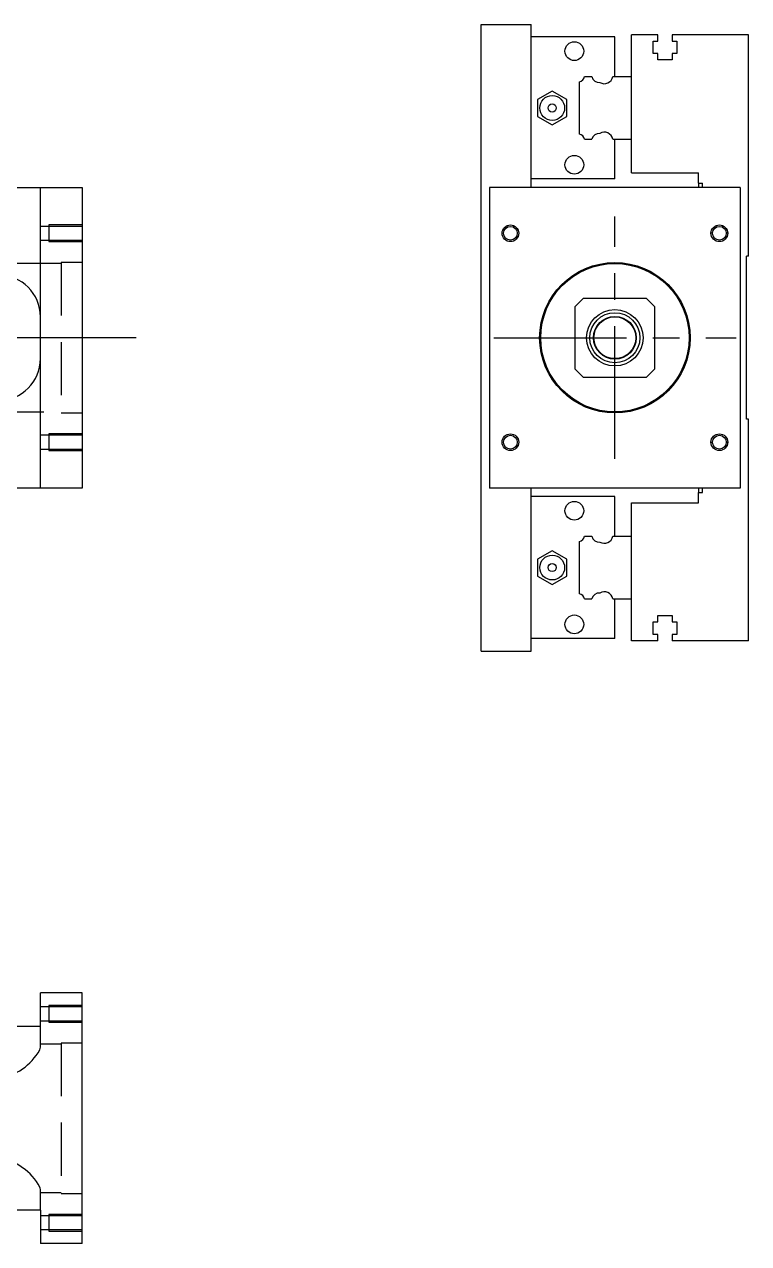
# Model space of a CAD drawing. Header units: millimetres. Extents: x -11 to 962, y -252 to 77.
# Drawn here: x 789.2 to 962.5, y -216.8 to 75 of the extents above; entities that cross this region are included whole.
import ezdxf

# ---------------------------------------------------------------- set-up
doc = ezdxf.new("R2010")
doc.units = ezdxf.units.MM
doc.linetypes.add('CENTER', pattern=[50.8, 31.75, -6.35, 6.35, -6.35])
doc.linetypes.add('DASHED', pattern=[19.05, 12.7, -6.35])
doc.layers.add('CENTER', color=1, linetype='CENTER')

msp = doc.modelspace()

# ---------------------------------------------------------------- linework, layer by layer
at = {"color": 7, "linetype": 'Continuous', "lineweight": -3}
for p, q in [((898.45, 75), (910.45, 75)), ((898.45, -75), (898.45, 75)), ((910.45, 36), (910.45, 75)), ((930.45, 72), (910.45, 72)), ((930.45, 62.5), (930.45, 72)), ((930.45, 62.5), (930.45, 72)), ((940.75, 72.5), (934.45, 72.5)), ((934.45, 62.5), (934.45, 72.5)), ((939.6, 71), (940.75, 71)), ((939.6, 68), (939.6, 71)), ((940.75, 71), (940.75, 72.5)), ((944.15, 72.5), (944.15, 71)), ((962.45, 72.5), (944.15, 72.5)), ((944.15, 71), (945.3, 71)), ((945.3, 71), (945.3, 68)), ((962.45, 19.5), (962.45, 72.5)), ((940.75, 68), (939.6, 68)), ((940.75, 66.5), (940.75, 68)), ((944.15, 68), (944.15, 66.5)), ((945.3, 68), (944.15, 68)), ((944.15, 66.5), (940.75, 66.5)), ((923.202272, 62.5), (924.97668, 62.5)), ((929.927372, 62.5), (934.45, 62.5)), ((934.45, 47.5), (934.45, 62.5)), ((934.45, 47.5), (934.45, 62.5)), ((915.45, 59.041452), (911.95, 57.020726)), ((918.949999, 57.020726), (915.45, 59.041452)), ((921.95, 48.752272), (921.95, 61.247728)), ((911.95, 57.020726), (911.949999, 52.979274)), ((918.949999, 52.979274), (918.949999, 57.020726)), ((911.949999, 52.979274), (915.45, 50.958548)), ((915.45, 50.958548), (918.949999, 52.979274)), ((923.202272, 47.5), (924.97668, 47.5)), ((929.927372, 47.5), (934.45, 47.5)), ((930.45, 38), (930.45, 47.5)), ((930.45, 38), (930.45, 47.5)), ((934.45, 39.5), (934.45, 47.5)), ((930.45, 38), (910.45, 38)), ((934.45, 39.5), (950.45, 39.5)), ((950.45, 37), (950.45, 39.5)), ((770, 36), (793, 36)), ((793, -36), (793, 36)), ((793, 36), (803, 36)), ((803, 36), (803, -36)), ((900.45, 36), (900.45, -36)), ((960.45, 36), (900.45, 36)), ((950.45, 37), (951.45, 37)), ((950.45, 37), (950.45, 36)), ((951.45, 36), (951.45, 37)), ((960.45, 36), (960.45, -36)), ((953.8, 25), (953.45, 25)), ((957.45, 25), (957.1, 25)), ((962.45, 19.5), (961.95, 19.5)), ((961.95, -19.5), (961.95, 19.5)), ((922.95, 9.5), (920.95, 7.5)), ((922.95, 9.5), (937.95, 9.5)), ((939.95, 7.5), (937.95, 9.5)), ((920.95, -7.5), (920.95, 7.5)), ((939.95, 7.5), (939.95, -7.5)), ((920.95, -7.5), (922.95, -9.5)), ((937.95, -9.5), (939.95, -7.5)), ((937.95, -9.5), (922.95, -9.5)), ((962.45, -19.5), (961.95, -19.5)), ((962.45, -72.5), (962.45, -19.5)), ((953.45, -25), (953.8, -25)), ((957.1, -25), (957.45, -25)), ((793, -36), (770, -36)), ((803, -36), (793, -36)), ((960.45, -36), (900.45, -36)), ((910.45, -75), (910.45, -36)), ((950.45, -36), (950.45, -37)), ((950.45, -37), (951.45, -37)), ((950.45, -39.5), (950.45, -37)), ((951.45, -37), (951.45, -36)), ((930.45, -38), (910.45, -38)), ((930.45, -47.5), (930.45, -38)), ((934.45, -39.5), (950.45, -39.5)), ((934.45, -47.5), (934.45, -39.5)), ((921.95, -61.247728), (921.95, -48.752272)), ((923.202272, -47.5), (924.97668, -47.5)), ((929.927372, -47.5), (934.45, -47.5)), ((934.45, -62.5), (934.45, -47.5)), ((934.45, -62.5), (934.45, -47.5)), ((915.45, -50.958548), (911.95, -52.979274)), ((918.949999, -52.979274), (915.45, -50.958548)), ((911.95, -52.979274), (911.949999, -57.020726)), ((918.949999, -57.020726), (918.949999, -52.979274)), ((911.949999, -57.020726), (915.45, -59.041452)), ((915.45, -59.041452), (918.949999, -57.020726)), ((923.202272, -62.5), (924.97668, -62.5)), ((929.927372, -62.5), (934.45, -62.5)), ((930.45, -72), (930.45, -62.5)), ((934.45, -72.5), (934.45, -62.5)), ((940.75, -66.5), (944.15, -66.5)), ((940.75, -68), (940.75, -66.5)), ((944.15, -66.5), (944.15, -68)), ((939.6, -68), (940.75, -68)), ((939.6, -71), (939.6, -68)), ((944.15, -68), (945.3, -68)), ((945.3, -68), (945.3, -71)), ((930.45, -72), (910.45, -72)), ((940.75, -72.5), (934.45, -72.5)), ((940.75, -71), (939.6, -71)), ((940.75, -72.5), (940.75, -71)), ((945.3, -71), (944.15, -71)), ((944.15, -71), (944.15, -72.5)), ((962.45, -72.5), (944.15, -72.5)), ((898.45, -75), (910.45, -75)), ((793, -164.8), (793, -156.8)), ((803, -156.8), (793, -156.8)), ((803, -216.8), (803, -156.8)), ((793, -164.8), (770, -164.8)), ((793, -208.8), (770, -208.8)), ((793, -208.8), (793, -216.8)), ((803, -216.8), (793, -216.8))]:
    msp.add_line(p, q, dxfattribs=at)
at = {"color": 3, "linetype": 'DASHED', "lineweight": -3}
for p, q in [((795, 26.65), (793, 26.65)), ((795, 26.999994), (795, 23.000006)), ((803, 26.999994), (795, 26.999994)), ((803, 26.65), (795, 26.65)), ((793, 23.35), (795, 23.35)), ((795, 23.35), (803, 23.35)), ((795, 23.000006), (803, 23.000006)), ((798, 17.75), (743, 17.75)), ((798, 18), (798, -18)), ((803, 18), (798, 18)), ((743, -17.75), (798, -17.75)), ((798, -18), (803, -18)), ((795, -23.000006), (795, -26.999994)), ((803, -23.000006), (795, -23.000006)), ((795, -23.35), (793, -23.35)), ((803, -23.35), (795, -23.35)), ((793, -26.65), (795, -26.65)), ((795, -26.65), (803, -26.65)), ((795, -26.999994), (803, -26.999994)), ((795, -160.15), (793, -160.15)), ((795, -159.800006), (795, -163.799994)), ((803, -159.800006), (795, -159.800006)), ((803, -160.15), (795, -160.15)), ((793, -163.45), (795, -163.45)), ((793, -169.768778), (793, -164.8)), ((795, -163.45), (803, -163.45)), ((795, -163.799994), (803, -163.799994)), ((798, -169.05), (793, -169.05)), ((798, -168.8), (798, -204.8)), ((803, -168.8), (798, -168.8)), ((792.823178, -170.434328), (792.954746, -170.07671)), ((792.954746, -170.07671), (793, -169.768778)), ((792.96557, -203.565558), (792.86358, -203.258774)), ((793, -203.831222), (792.96557, -203.565558)), ((793, -208.8), (793, -203.831222)), ((793, -204.55), (798, -204.55)), ((798, -204.8), (803, -204.8)), ((795, -209.800006), (795, -213.799994)), ((803, -209.800006), (795, -209.800006)), ((795, -210.15), (793, -210.15)), ((803, -210.15), (795, -210.15)), ((793, -213.45), (795, -213.45)), ((795, -213.45), (803, -213.45)), ((795, -213.799994), (803, -213.799994))]:
    msp.add_line(p, q, dxfattribs=at)
at = {"color": 7, "linetype": 'Continuous', "lineweight": -3}
for centre, radius in [((920.749999, 68.6), 2.25), ((915.45, 55), 2.97), ((915.45, 55), 0.97), ((920.749999, 41.4), 2.25), ((905.45, 25), 1.65), ((955.45, 25), 1.65), ((930.45, 0), 18), ((930.45, 0), 17.75), ((930.45, 0), 6.75), ((930.45, 0), 6), ((930.45, 0), 5.125), ((930.45, 0), 5), ((905.45, -25), 1.65), ((955.45, -25), 1.65), ((920.749999, -41.4), 2.25), ((915.45, -55), 2.97), ((915.45, -55), 0.97), ((920.749999, -68.6), 2.25)]:
    msp.add_circle(centre, radius, dxfattribs=at)
at = {"color": 3, "linetype": 'Continuous', "lineweight": -2}
for centre in [(905.45, 25), (955.45, 25), (905.45, -25), (955.45, -25)]:
    msp.add_circle(centre, 2, dxfattribs=at)
at = {"color": 7, "linetype": 'Continuous', "lineweight": -3}
for centre, radius, start, end in [((921.55, 62.9), 1.7, 283.608961, 346.391039), ((926.65, 62.8), 1.7, 190.164249, 277.540197), ((927.95, 62.8), 2, 237.42103, 351.373073), ((921.55, 47.1), 1.7, 13.608961, 76.391039), ((926.65, 47.2), 1.7, 82.459803, 169.835751), ((927.95, 47.2), 2, 8.626927, 122.57897), ((783, 5), 10, 0, 90), ((783, -5), 10, 270, 0), ((921.55, -47.1), 1.7, 283.608961, 346.391039), ((926.65, -47.2), 1.7, 190.164249, 277.540197), ((927.95, -47.2), 2, 237.42103, 351.373073), ((921.55, -62.9), 1.7, 13.608961, 76.391039), ((926.65, -62.8), 1.7, 82.459803, 169.835751), ((927.95, -62.8), 2, 8.626927, 122.57897)]:
    msp.add_arc(centre, radius, start, end, dxfattribs=at)
at = {"color": 3, "linetype": 'DASHED', "lineweight": -3}
for centre, radius, start, end in [((780.794189, -163.703383), 13.784128, 279.20837209, 330.77035528), ((780.805862, -209.860648), 13.746756, 28.70170283, 80.81566309)]:
    msp.add_arc(centre, radius, start, end, dxfattribs=at)
at = {"layer": 'CENTER', "color": 1, "linetype": 'CENTER', "lineweight": -3}
for p, q in [((930.45, -29), (930.45, 29)), ((815.928927, 0), (-10.939157, 0)), ((901.45, 0), (959.45, 0))]:
    msp.add_line(p, q, dxfattribs=at)

doc.saveas('drawing.dxf')
